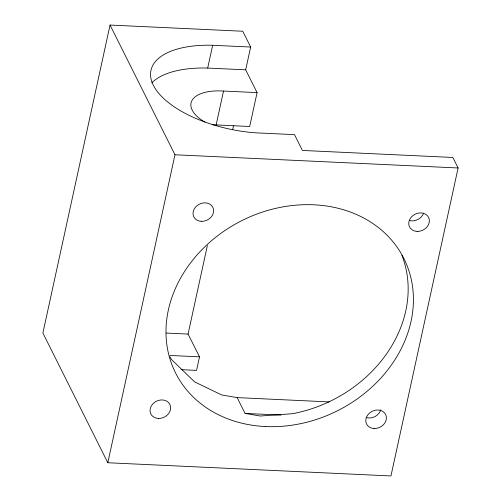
<?xml version="1.0" encoding="UTF-8"?>
<svg xmlns="http://www.w3.org/2000/svg" width="501" height="501" viewBox="0 0 501 501"><rect width="100%" height="100%" fill="white"/><g stroke="black" fill="none" stroke-linecap="round" stroke-linejoin="round"><path stroke-width="0.75" d="M250.657 47.044L242.741 31.237L110.045 25.05L42.892 333.021L107.815 462.742L390.955 475.95L458.108 167.979L452.841 157.464L302.404 150.444L294.494 134.637L262.58 133.147A88.677 40.675 12.3 0 1 154.202 86.867A88.677 40.675 12.3 0 1 212.662 45.272L250.657 47.044L245.684 69.833L257.082 92.61L249.698 126.484L216.144 124.918A42.566 19.52 12.3 0 0 212.386 124.768M107.815 462.742L174.968 154.771L110.045 25.05M151.797 82.847A88.677 40.675 12.3 0 1 207.696 68.061L212.662 45.272M216.144 124.918L223.534 91.044L257.082 92.61M181.005 369.657L196.561 370.383L199.511 356.837L188.069 334.073L207.364 245.59M232.646 129.646L233.479 125.832M207.696 68.061L245.684 69.833M174.968 154.771L458.108 167.979M166.363 333.059L188.069 334.073M169.958 355.459L199.511 356.837M169.927 356.8L171.499 359.486L194.595 381.887L221.774 394.976L237.155 397.612L329.132 401.908M237.155 397.612L245.064 413.419L280.961 415.097M245.064 413.419L260.263 416.024L292.496 413.713A127.699 106.425 -26.6 0 0 401.896 255.335M423.602 213.163A10.64 8.868 -26.6 0 1 409.373 220.484M380.773 409.812A10.64 8.868 -26.6 0 1 366.25 417.54M204.884 122.125A42.566 19.52 12.3 0 1 192.19 100.119A42.566 19.52 12.3 0 1 223.534 91.044M158.341 418.435A10.64 8.868 -26.6 0 0 170.115 404.983A10.64 8.868 -26.6 0 0 152.605 404.163A10.64 8.868 -26.6 0 0 158.341 418.435M201.314 221.329A10.64 8.868 -26.6 0 0 213.094 207.884A10.64 8.868 -26.6 0 0 195.578 207.063A10.64 8.868 -26.6 0 0 201.314 221.329M265.53 426.545A127.699 106.425 -26.6 0 0 406.875 265.142A127.699 106.425 -26.6 0 0 196.699 255.341A127.699 106.425 -26.6 0 0 265.53 426.545M374.065 428.499A10.64 8.868 -26.6 0 0 385.845 415.047A10.64 8.868 -26.6 0 0 368.329 414.227A10.64 8.868 -26.6 0 0 374.065 428.499M417.201 231.399A10.64 8.868 -26.6 0 0 428.762 217.816A10.64 8.868 -26.6 0 0 411.196 217.252A10.64 8.868 -26.6 0 0 417.201 231.399"/></g></svg>
